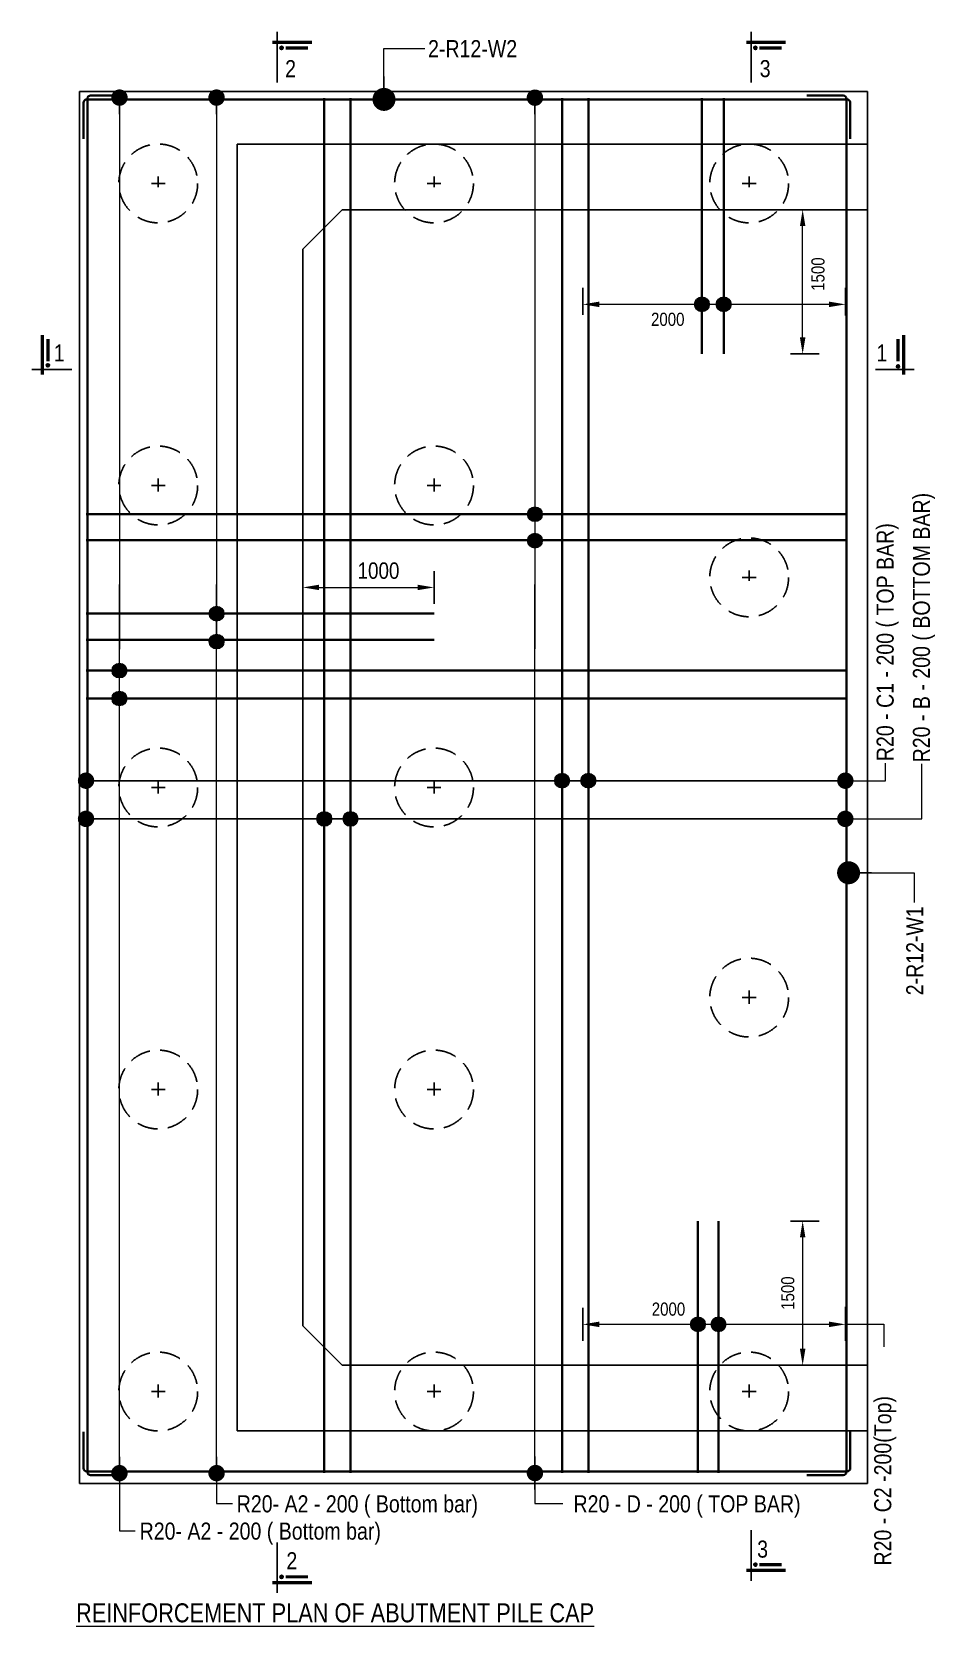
# Model space of a CAD drawing. Header units: millimetres. Extents: x -44822 to 222670, y -173707 to 25116.
# Drawn here: x 193142 to 200020, y 1879 to 14020 of the extents above; entities that cross this region are included whole.
import ezdxf

# ---------------------------------------------------------------- set-up
doc = ezdxf.new("R2010")
doc.units = ezdxf.units.MM
doc.header["$LTSCALE"] = 5
doc.header["$PDMODE"] = 2
doc.linetypes.add('DASHEDX2', pattern=[38.099999999999994, 25.4, -12.7])
doc.linetypes.add('HIDDEN', pattern=[9.524999999999999, 6.35, -3.175])
for name, color, linetype in [('Abutment W Line', 200, 'Continuous'), ('Extra Line', 70, 'Continuous'), ('Pile', 11, 'Continuous')]:
    doc.layers.add(name, color=color, linetype=linetype)
for name, color, linetype, lineweight in [('Ber Top', 12, 'Continuous', 35), ('Dimision', 4, 'Continuous', 13), ('Text', 7, 'Continuous', 0)]:
    doc.layers.add(name, color=color, linetype=linetype, lineweight=lineweight)
doc.styles.get("Standard").update_dxf_attribs({"font": 'ARIALN.TTF'})
doc.dimstyles.new('ISO-25', dxfattribs={"dimtxt": 75, "dimasz": 45, "dimexe": 125, "dimexo": 75.625, "dimgap": 60, "dimtad": 1, "dimdec": 0, "dimtxsty": 'Standard', "dimblk": 'DOT', "dimcen": 52.5, "dimclrd": 256, "dimclre": 256, "dimclrt": 256, "dimadec": 0, "dimazin": 0, "dimtfac": 1, "dimtdec": 0, "dimtix": 1, "dimtmove": 0, "dimatfit": 3, "dimldrblk": 'DOT', "dimfxl": 1, "dimlwd": -1, "dimarcsym": 0})

# ---------------------------------------------------------------- blocks, each defined once
blk = doc.blocks.new('_Dot')
at = {"color": 0, "linetype": 'ByBlock', "lineweight": -2}
blk.add_line((-0.5, 0), (-1, 0), dxfattribs=at)
at = {"color": 0, "linetype": 'ByBlock', "const_width": 0.5}
blk.add_lwpolyline([(-0.25, 0, 1), (0.25, 0, 1)], format="xyb", close=True, dxfattribs=at)
blk = doc.blocks.new('*D209')
at = {"layer": 'Defpoints', "color": 0, "lineweight": 50, "transparency": 16777216}
for p in [(197337.9534096653, 4378.093661260478), (199337.9534096653, 4384.630623149227), (197337.9534096653, 4176.603837880179)]:
    blk.add_point(p, dxfattribs=at)
at = {"layer": 'Text', "lineweight": -2, "transparency": 16777216}
for p, q in [((197337.9534096653, 4302.468661260478), (197337.9534096653, 4051.603837880179)), ((199337.9534096653, 4309.005623149227), (199337.9534096653, 4051.603837880179))]:
    blk.add_line(p, q, dxfattribs=at)
at = {"layer": 'Text', "transparency": 16777216}
blk.add_line((199212.9534096653, 4176.603837880179), (197462.9534096653, 4176.603837880179), dxfattribs=at)
at = {"layer": 'Text', "lineweight": 50, "transparency": 16777216}
for points in [[(197462.9534096653, 4197.437171213512), (197462.9534096653, 4155.770504546846), (197337.9534096653, 4176.603837880179)], [(199212.9534096653, 4197.437171213512), (199212.9534096653, 4155.770504546846), (199337.9534096653, 4176.603837880179)]]:
    blk.add_solid(points, dxfattribs=at)
at = {"layer": 'Text', "transparency": 16777216, "insert": (197989.9263376473, 4292.034001147993), "char_height": 100, "attachment_point": 5}
blk.add_mtext('2000', dxfattribs=at)
blk = doc.blocks.new('*D210')
at = {"layer": 'Defpoints', "color": 0, "lineweight": 50, "transparency": 16777216}
for p in [(198843.7235067882, 4963.440882198362), (198827.5079666991, 3865.475198561258), (199011.7302561383, 3865.475198561258)]:
    blk.add_point(p, dxfattribs=at)
at = {"layer": 'Text', "lineweight": -2, "transparency": 16777216}
for p, q in [((198919.3485067882, 4963.440882198362), (199136.7302561383, 4963.440882198362)), ((198903.1329666991, 3865.475198561258), (199136.7302561383, 3865.475198561258))]:
    blk.add_line(p, q, dxfattribs=at)
at = {"layer": 'Text', "transparency": 16777216}
blk.add_line((199011.7302561383, 4838.440882198362), (199011.7302561383, 3990.475198561258), dxfattribs=at)
at = {"layer": 'Text', "lineweight": 50, "transparency": 16777216}
for points in [[(198990.8969228049, 4838.440882198362), (199032.5635894716, 4838.440882198362), (199011.7302561383, 4963.440882198362)], [(198990.8969228049, 3990.475198561258), (199032.5635894716, 3990.475198561258), (199011.7302561383, 3865.475198561258)]]:
    blk.add_solid(points, dxfattribs=at)
at = {"layer": 'Text', "transparency": 16777216, "insert": (198898.8260279858, 4414.458040379821), "char_height": 100, "attachment_point": 5, "rotation": 90}
blk.add_mtext('1500', dxfattribs=at)
blk = doc.blocks.new('*D229')
at = {"layer": 'Defpoints', "color": 0, "lineweight": 50, "transparency": 16777216}
for p in [(197337.9534096653, 11944.51736680659), (197337.9534096653, 11789.69967108177), (199337.9534096653, 11784.47394311085)]:
    blk.add_point(p, dxfattribs=at)
at = {"layer": 'Text', "lineweight": -2, "transparency": 16777216}
for p, q in [((197337.9534096653, 11865.32467108177), (197337.9534096653, 12069.51736680659)), ((199337.9534096653, 11860.09894311085), (199337.9534096653, 12069.51736680659))]:
    blk.add_line(p, q, dxfattribs=at)
at = {"layer": 'Text', "transparency": 16777216}
blk.add_line((199212.9534096653, 11944.51736680659), (197462.9534096653, 11944.51736680659), dxfattribs=at)
at = {"layer": 'Text', "lineweight": 50, "transparency": 16777216}
for points in [[(197462.9534096653, 11965.35070013992), (197462.9534096653, 11923.68403347326), (197337.9534096653, 11944.51736680659)], [(199212.9534096653, 11965.35070013992), (199212.9534096653, 11923.68403347326), (199337.9534096653, 11944.51736680659)]]:
    blk.add_solid(points, dxfattribs=at)
at = {"layer": 'Text', "transparency": 16777216, "insert": (197984.4012182742, 11829.97384262937), "char_height": 100, "attachment_point": 5}
blk.add_mtext('2000', dxfattribs=at)
blk = doc.blocks.new('*D230')
at = {"layer": 'Defpoints', "color": 0, "lineweight": 50, "transparency": 16777216}
for p in [(198827.5079666991, 12665.47519856127), (199011.7302561383, 12665.47519856127), (198843.7235067882, 11567.50951492416)]:
    blk.add_point(p, dxfattribs=at)
at = {"layer": 'Text', "lineweight": -2, "transparency": 16777216}
for p, q in [((198903.1329666991, 12665.47519856127), (199136.7302561383, 12665.47519856127)), ((198919.3485067882, 11567.50951492416), (199136.7302561383, 11567.50951492416))]:
    blk.add_line(p, q, dxfattribs=at)
at = {"layer": 'Text', "transparency": 16777216}
blk.add_line((199011.7302561383, 11692.50951492416), (199011.7302561383, 12540.47519856127), dxfattribs=at)
at = {"layer": 'Text', "lineweight": 50, "transparency": 16777216}
for points in [[(198990.8969228049, 12540.47519856127), (199032.5635894716, 12540.47519856127), (199011.7302561383, 12665.47519856127)], [(198990.8969228049, 11692.50951492416), (199032.5635894716, 11692.50951492416), (199011.7302561383, 11567.50951492416)]]:
    blk.add_solid(points, dxfattribs=at)
at = {"layer": 'Text', "transparency": 16777216, "insert": (199128.5662964487, 12174.89025145332), "char_height": 100, "attachment_point": 5, "rotation": 90}
blk.add_mtext('1500', dxfattribs=at)
blk = doc.blocks.new('*D246')
at = {"layer": 'Defpoints', "color": 0, "lineweight": 50, "transparency": 16777216}
for p in [(196204.5218126073, 9788.906866996149), (195204.5218126073, 9589.173284547738), (196204.5218126073, 9589.173284547738)]:
    blk.add_point(p, dxfattribs=at)
at = {"layer": 'Text', "lineweight": -2, "transparency": 16777216}
for p, q in [((195204.5218126073, 9664.798284547738), (195204.5218126073, 9913.906866996149)), ((196204.5218126073, 9664.798284547738), (196204.5218126073, 9913.906866996149))]:
    blk.add_line(p, q, dxfattribs=at)
at = {"layer": 'Text', "transparency": 16777216}
blk.add_line((195329.5218126073, 9788.906866996149), (196079.5218126073, 9788.906866996149), dxfattribs=at)
at = {"layer": 'Text', "lineweight": 50, "transparency": 16777216}
for points in [[(195329.5218126073, 9809.740200329483), (195329.5218126073, 9768.073533662815), (195204.5218126073, 9788.906866996149)], [(196079.5218126073, 9809.740200329483), (196079.5218126073, 9768.073533662815), (196204.5218126073, 9788.906866996149)]]:
    blk.add_solid(points, dxfattribs=at)
at = {"layer": 'Text', "transparency": 16777216, "insert": (195781.6386435515, 9916.043093583787), "char_height": 125, "attachment_point": 5}
blk.add_mtext('1000', dxfattribs=at)

msp = doc.modelspace()

# ---------------------------------------------------------------- hatches: boundary and pattern name
at = {"layer": 'Extra Line'}
for points in [[(195055.6537947965, 13897.44772945954, 1), (195031.2184967436, 13897.44772945954, 1)], [(198663.9229012743, 13897.44772945954, 1), (198639.4876032214, 13897.44772945954, 1)], [(193276.6156765028, 11480.24669131046, 1), (193252.1803784499, 11480.24669131046, 1)], [(199750.1760710465, 11472.28834418947, 1), (199725.7407729936, 11472.28834418947, 1)], [(198663.9229012743, 2346.618159919912, -1), (198639.4876032214, 2346.618159919912, -1)], [(195055.6537947965, 2253.536143261175, -1), (195031.2184967436, 2253.536143261175, -1)]]:
    msp.add_hatch(color=256, dxfattribs=at).paths.add_polyline_path(points)
at = {"layer": 'Text'}
h = msp.add_hatch(color=256, dxfattribs=at)
h.paths.add_polyline_path([(198188.0384732799, 11944.51736680659), (198300.5384732799, 11944.51736680659, -1)])
h.paths.add_polyline_path([(198300.5384732799, 11944.51736680659), (198188.0384732799, 11944.51736680659, -1)])
h = msp.add_hatch(color=256, dxfattribs=at)
h.paths.add_polyline_path([(198353.9731469897, 11944.51736680659), (198466.4731469897, 11944.51736680659, -1)])
h.paths.add_polyline_path([(198466.4731469897, 11944.51736680659), (198353.9731469897, 11944.51736680659, -1)])
h = msp.add_hatch(color=256, dxfattribs=at)
h.paths.add_polyline_path([(196916.7656615178, 10346.39502662714), (197029.2656615178, 10346.39502662714, -1)])
h.paths.add_polyline_path([(197029.2656615178, 10346.39502662714), (196916.7656615178, 10346.39502662714, -1)])
h = msp.add_hatch(color=256, dxfattribs=at)
h.paths.add_polyline_path([(196916.7656615178, 10144.75925403418), (197029.2656615178, 10144.75925403418, -1)])
h.paths.add_polyline_path([(197029.2656615178, 10144.75925403418), (196916.7656615178, 10144.75925403418, -1)])
h = msp.add_hatch(color=256, dxfattribs=at)
h.paths.add_polyline_path([(194492.3495798365, 9589.173284547738), (194604.8495798365, 9589.173284547738, 1)])
h.paths.add_polyline_path([(194604.8495798365, 9589.173284547738), (194492.3495798365, 9589.173284547738, 1)])
h = msp.add_hatch(color=256, dxfattribs=at)
h.paths.add_polyline_path([(194492.3495798365, 9376.837801828413), (194604.8495798365, 9376.837801828413, 1)])
h.paths.add_polyline_path([(194604.8495798365, 9376.837801828413), (194492.3495798365, 9376.837801828413, 1)])
h = msp.add_hatch(color=256, dxfattribs=at)
h.paths.add_polyline_path([(193752.8863312254, 9155.414968577745), (193865.3863312254, 9155.414968577745, 1)])
h.paths.add_polyline_path([(193865.3863312254, 9155.414968577745), (193752.8863312254, 9155.414968577745, 1)])
h = msp.add_hatch(color=256, dxfattribs=at)
h.paths.add_polyline_path([(193752.8863312254, 8943.07948585842), (193865.3863312254, 8943.07948585842, 1)])
h.paths.add_polyline_path([(193865.3863312254, 8943.07948585842), (193752.8863312254, 8943.07948585842, 1)])
h = msp.add_hatch(color=256, dxfattribs=at)
h.paths.add_polyline_path([(197123.666339824, 8317.094855613504), (197236.166339824, 8317.094855613504, 1)])
h.paths.add_polyline_path([(197236.166339824, 8317.094855613504), (197123.666339824, 8317.094855613504, 1)])
h = msp.add_hatch(color=256, dxfattribs=at)
h.paths.add_polyline_path([(197323.666339824, 8317.094855613504), (197436.166339824, 8317.094855613504, 1)])
h.paths.add_polyline_path([(197436.166339824, 8317.094855613504), (197323.666339824, 8317.094855613504, 1)])
h = msp.add_hatch(color=256, dxfattribs=at)
h.paths.add_polyline_path([(195312.2603139885, 8026.27708012869), (195424.7603139885, 8026.27708012869, 1)])
h.paths.add_polyline_path([(195424.7603139885, 8026.27708012869), (195312.2603139885, 8026.27708012869, 1)])
h = msp.add_hatch(color=256, dxfattribs=at)
h.paths.add_polyline_path([(195512.2603139885, 8026.27708012869), (195624.7603139885, 8026.27708012869, 1)])
h.paths.add_polyline_path([(195624.7603139885, 8026.27708012869), (195512.2603139885, 8026.27708012869, 1)])
h = msp.add_hatch(color=256, dxfattribs=at)
h.paths.add_polyline_path([(198157.6843157143, 4176.603837880179), (198270.1843157143, 4176.603837880179, 1)])
h.paths.add_polyline_path([(198270.1843157143, 4176.603837880179), (198157.6843157143, 4176.603837880179, 1)])
h = msp.add_hatch(color=256, dxfattribs=at)
h.paths.add_polyline_path([(198314.4817374859, 4176.603837880179), (198426.9817374859, 4176.603837880179, 1)])
h.paths.add_polyline_path([(198426.9817374859, 4176.603837880179), (198314.4817374859, 4176.603837880179, 1)])

# ---------------------------------------------------------------- linework, layer by layer
at = {"layer": 'Abutment W Line'}
for p, q in [((194704.5218126073, 8315.475198561257), (194704.5218126073, 13165.47519856126)), ((194704.5218126073, 13165.47519856126), (199504.5218126073, 13165.47519856126)), ((195204.5218126073, 12365.47519856126), (195504.5218126073, 12665.47519856126)), ((195504.5218126073, 12665.47519856126), (199504.5218126073, 12665.47519856126)), ((195204.5218126073, 8315.475198561257), (195204.5218126073, 12365.47519856126)), ((194704.5218126073, 8315.475198561257), (194704.5218126073, 3365.475198561257)), ((195204.5218126073, 8315.475198561257), (195204.5218126073, 4165.475198561257)), ((195204.5218126073, 4165.475198561257), (195504.5218126073, 3865.475198561257)), ((195504.5218126073, 3865.475198561257), (199504.5218126073, 3865.475198561257)), ((194704.5218126073, 3365.475198561257), (199504.5218126073, 3365.475198561257))]:
    msp.add_line(p, q, dxfattribs=at)
at = {"layer": 'Ber Top', "linetype": 'DASHEDX2', "ltscale": 0.02}
for p, q in [((195368.5103139884, 3047.23579193866), (195368.5103139885, 13515.47519856126)), ((195568.5103139884, 3047.23579193866), (195568.5103139885, 13515.47519856126)), ((193554.5218126073, 9155.414968577745), (199336.7297643021, 9155.414968577745)), ((193554.5218126073, 8943.07948585842), (199336.7297643021, 8943.07948585842))]:
    msp.add_line(p, q, dxfattribs=at)
at = {"layer": 'Ber Top', "ltscale": 0.03}
for p, q in [((198244.2884732799, 13515.96003365736), (198244.2884732799, 11567.50951492415)), ((198410.2231469897, 13515.96003365736), (198410.2231469897, 11567.50951492415)), ((198213.9343157143, 3046.750956842552), (198213.9343157143, 4963.44088219836)), ((198370.7317374859, 3046.750956842552), (198370.7317374859, 4963.44088219836))]:
    msp.add_line(p, q, dxfattribs=at)
at = {"layer": 'Ber Top', "ltscale": 0.05}
for p, q in [((193554.5218126073, 10347.62250879522), (199336.7297643021, 10347.62250879522)), ((193554.5218126073, 10147.62250879522), (199336.7297643021, 10147.62250879522)), ((193554.5218126073, 9589.173284547738), (196204.5218126073, 9589.173284547738)), ((193554.5218126073, 9389.173284547738), (196204.5218126073, 9389.173284547738))]:
    msp.add_line(p, q, dxfattribs=at)
for points in [[(193534.8020986224, 13205.47519856126), (193534.8020986224, 13480.47519856126, -0.4142135623730951), (193559.8020986224, 13505.47519856126), (199349.2415265922, 13505.47519856125, -0.414213562373095), (199374.2415265922, 13480.47519856125), (199374.2415265923, 13205.47519856126)], [(193564.5218126073, 9565.475198561257), (193564.5218126073, 13509.22905839232, -0.414213562373095), (193589.5218126073, 13534.22905839232), (193864.5218126073, 13534.22905839232)], [(199344.5218126073, 9565.475198561257), (199344.5218126073, 13509.22905839232, 0.414213562373095), (199319.5218126073, 13534.22905839232), (199044.5218126073, 13534.22905839232)], [(193564.5218126073, 9565.475198561257), (193564.5218126073, 3053.481932107599, 0.414213562373095), (193589.5218126073, 3028.481932107599), (193864.5218126073, 3028.481932107599)], [(199344.5218126073, 9565.475198561257), (199344.5218126073, 3053.481932107599, -0.414213562373095), (199319.5218126073, 3028.481932107599), (199044.5218126073, 3028.481932107599)], [(193534.8020986224, 3357.23579193866), (193534.8020986224, 3082.23579193866, 0.4142135623730951), (193559.8020986224, 3057.23579193866), (199349.2415265922, 3057.23579193866, 0.414213562373095), (199374.2415265922, 3082.23579193866), (199374.2415265923, 3357.23579193866)]]:
    msp.add_lwpolyline(points, format="xyb", dxfattribs=at)
for points in [[(197179.916339824, 3047.23579193866), (197179.916339824, 9565.475198561257), (197179.916339824, 13515.47519856126)], [(197379.916339824, 3047.23579193866), (197379.916339824, 9565.475198561257), (197379.916339824, 13515.47519856126)]]:
    msp.add_lwpolyline(points, dxfattribs=at)
at = {"layer": 'Extra Line'}
for p, q in [((195010.6418172099, 13634.36554851758), (195010.6418172099, 14019.64608126035)), ((198618.9109236878, 13634.36554851758), (198618.9109236878, 14019.64608126035)), ((193504.5218126073, 13565.47519856126), (199504.5218126073, 13565.47519856126)), ((193504.5218126073, 8315.475198561257), (193504.5218126073, 13565.47519856126)), ((199504.5218126073, 13565.47519856126), (199504.5218126073, 8265.475198561257)), ((194104.5218126073, 12917.97519856126), (194104.5218126073, 12837.97519856126)), ((196204.5218126073, 12917.97519856126), (196204.5218126073, 12837.97519856126)), ((198604.5218126073, 12917.97519856126), (198604.5218126073, 12837.97519856126)), ((194052.0218126073, 12865.47519856126), (194157.0218126073, 12865.47519856126)), ((196152.0218126073, 12865.47519856126), (196257.0218126073, 12865.47519856126)), ((198552.0218126073, 12865.47519856126), (198657.0218126073, 12865.47519856126)), ((193446.4418589255, 11447.45236275034), (193142.1996756755, 11447.45236275034)), ((199566.4172157556, 11447.60248018489), (199860.1567738208, 11447.60248018489)), ((194052.0218126073, 10565.39314167926), (194157.0218126073, 10565.39314167926)), ((194052.0218126073, 10565.39314167926), (194157.0218126073, 10565.39314167926)), ((194104.5218126073, 10518.81108479726), (194104.5218126073, 10617.89314167926)), ((196152.0218126073, 10565.39314167926), (196257.0218126073, 10565.39314167926)), ((196152.0218126073, 10565.39314167926), (196257.0218126073, 10565.39314167926)), ((196204.5218126073, 10518.81108479726), (196204.5218126073, 10617.89314167926)), ((198552.0218126073, 9865.475198561257), (198657.0218126073, 9865.475198561257)), ((198604.5218126073, 9917.975198561257), (198604.5218126073, 9837.975198561257)), ((193504.5218126073, 8315.475198561257), (193504.5218126073, 2965.475198561257)), ((194052.0218126073, 8265.475198561257), (194157.0218126073, 8265.475198561257)), ((194052.0218126073, 8265.475198561257), (194157.0218126073, 8265.475198561257)), ((194104.5218126073, 8218.893141679258), (194104.5218126073, 8317.975198561257)), ((196152.0218126073, 8265.475198561257), (196257.0218126073, 8265.475198561257)), ((196152.0218126073, 8265.475198561257), (196257.0218126073, 8265.475198561257)), ((196204.5218126073, 8218.893141679258), (196204.5218126073, 8317.975198561257)), ((199504.5218126073, 2965.475198561257), (199504.5218126073, 8265.475198561257)), ((198604.5218126073, 6618.893141679258), (198604.5218126073, 6717.975198561257)), ((198552.0218126073, 6665.475198561257), (198657.0218126073, 6665.475198561257)), ((194052.0218126073, 5965.475198561257), (194157.0218126073, 5965.475198561257)), ((194052.0218126073, 5965.475198561257), (194157.0218126073, 5965.475198561257)), ((194104.5218126073, 5918.893141679258), (194104.5218126073, 6017.975198561257)), ((196152.0218126073, 5965.475198561257), (196257.0218126073, 5965.475198561257)), ((196152.0218126073, 5965.475198561257), (196257.0218126073, 5965.475198561257)), ((196204.5218126073, 5918.893141679258), (196204.5218126073, 6017.975198561257)), ((194052.0218126073, 3665.475198561257), (194157.0218126073, 3665.475198561257)), ((194104.5218126073, 3618.893141679258), (194104.5218126073, 3717.975198561257)), ((196152.0218126073, 3665.475198561257), (196257.0218126073, 3665.475198561257)), ((196204.5218126073, 3618.893141679258), (196204.5218126073, 3717.975198561257)), ((198552.0218126073, 3665.475198561257), (198657.0218126073, 3665.475198561257)), ((198604.5218126073, 3618.893141679258), (198604.5218126073, 3717.975198561257)), ((193504.5218126073, 2965.475198561257), (199504.5218126073, 2965.475198561257)), ((198618.9109236878, 2609.811555363303), (198618.9109236878, 2224.531022620533)), ((195010.6418172099, 2516.618324203133), (195010.6418172099, 2131.337791460362))]:
    msp.add_line(p, q, dxfattribs=at)
for points, const_width in [([(194973.2528391312, 13940.86368184447), (195274.634754818, 13940.86368184447)], 24.43529805292069), ([(195074.4255253073, 13897.44772945953), (195244.4199394334, 13897.44772945953)], 24.43529805292069), ([(198581.521945609, 13940.86368184447), (198882.9038612959, 13940.86368184447)], 24.43529805292069), ([(198682.6946317852, 13897.44772945953), (198852.6890459112, 13897.44772945953)], 24.43529805292069), ([(193220.9820750914, 11410.0633846716), (193220.9820750914, 11711.44530035843)], 24.43529805292069), ([(193264.3980274764, 11511.23607084775), (193264.3980274764, 11681.23048497382)], 24.43529805292069), ([(199737.95842202, 11511.3861882823), (199737.95842202, 11681.38060240838)], 24.4352980529207), ([(199781.374374405, 11410.21350210615), (199781.374374405, 11711.59541779299)], 24.4352980529207), ([(198581.521945609, 2303.313422036415), (198882.9038612959, 2303.313422036415)], 24.43529805292069), ([(198682.6946317852, 2346.729374421353), (198852.6890459112, 2346.729374421353)], 24.43529805292069), ([(194973.2528391312, 2210.120190876245), (195274.634754818, 2210.120190876245)], 24.43529805292069), ([(195074.4255253073, 2253.536143261183), (195244.4199394334, 2253.536143261183)], 24.43529805292069)]:
    msp.add_lwpolyline(points, dxfattribs=dict(at, const_width=const_width))
for centre in [(195043.43614577, 13897.44772945954), (198651.7052522479, 13897.44772945954), (193264.3980274764, 11480.24669131046), (199737.95842202, 11472.28834418947), (198651.7052522479, 2346.729374421346), (195043.43614577, 2253.587451684063)]:
    msp.add_circle(centre, 12.21764902646035, dxfattribs=at)
at = {"layer": 'Pile', "linetype": 'HIDDEN', "ltscale": 5}
for centre in [(194104.5218126073, 12865.47519856126), (196204.5218126073, 12865.47519856126), (198604.5218126073, 12865.47519856126), (194104.5218126073, 10564.93417012026), (196204.5218126073, 10564.93417012026), (198604.5218126073, 9865.475198561257), (194104.5218126073, 8265.016227002256), (196204.5218126073, 8265.016227002256), (198604.5218126073, 6665.016227002256), (194104.5218126073, 5965.016227002256), (196204.5218126073, 5965.016227002256), (194104.5218126073, 3665.016227002256), (196204.5218126073, 3665.016227002256), (198604.5218126073, 3665.016227002256)]:
    msp.add_circle(centre, 300, dxfattribs=at)
at = {"layer": 'Text'}
for p, q in [((193859.1363312254, 13515.96003365736), (193759.1363312254, 13515.96003365736)), ((193859.1363312254, 13515.96003365736), (193759.1363312254, 13515.96003365736)), ((194598.5995798365, 13515.96003365736), (194498.5995798365, 13515.96003365736)), ((197023.0156615178, 13518.44492515909), (196923.0156615178, 13518.44492515909)), ((193554.5218126073, 8272.507172142497), (193554.5218126073, 8372.507172142497)), ((199336.1749760127, 8267.094855613504), (199336.1749760127, 8367.094855613504)), ((193554.5218126073, 7979.591578724932), (193554.5218126073, 8079.591578724932)), ((199336.1749760127, 7976.27708012869), (199336.1749760127, 8076.27708012869)), ((193859.1363312254, 3046.750956842552), (193759.1363312254, 3046.750956842552)), ((194598.5995798365, 3046.750956842552), (194498.5995798365, 3046.750956842552)), ((197023.0156615178, 3044.266065340827), (196923.0156615178, 3044.266065340827))]:
    msp.add_line(p, q, dxfattribs=at)
for points in [[(199337.9534096653, 4177.291147319564), (199630.6746003122, 4177.291147319564), (199630.6746003122, 4004.666752728041)], [(193809.1363312254, 3046.750956842552), (193809.1363312254, 2605.269198157221), (193929.3860996809, 2605.269198157221)], [(194548.5995798365, 3046.750956842552), (194548.5995798365, 2812.878113758699), (194668.8493482919, 2812.878113758699)]]:
    msp.add_lwpolyline(points, dxfattribs=at)
for centre in [(198244.2884732799, 11944.51736680659), (198410.2231469897, 11944.51736680659), (196973.0156615178, 10346.39502662714), (196973.0156615178, 10144.75925403418), (194548.5995798365, 9589.173284547738), (194548.5995798365, 9376.837801828413), (193809.1363312254, 9155.414968577745), (193809.1363312254, 8943.07948585842), (197179.916339824, 8317.094855613504), (197379.916339824, 8317.094855613504), (195368.5103139885, 8026.27708012869), (195568.5103139885, 8026.27708012869), (198213.9343157143, 4176.603837880179), (198370.7317374859, 4176.603837880179)]:
    msp.add_circle(centre, 56.25, dxfattribs=at)

# ---------------------------------------------------------------- texts
for s, height, p in [('2-R12-W2', 130, (196159.1037612192, 13827.06263628271)), ('2', 130, (195070.7350978401, 13674.76865815266)), ('3', 130, (198684.5854069412, 13674.76865815266)), ('1', 130, (193308.9297079159, 11509.81854231294)), ('1', 130, (199573.9610020859, 11509.96865974746)), ('R20- A2 - 200 ( Bottom bar)', 130, (194702.1849994666, 2744.865815561025)), (' R20 - D - 200 ( TOP BAR)', 130, (197225.1205641351, 2744.822281248624)), ('R20- A2 - 200 ( Bottom bar)', 130, (193962.7217508555, 2537.256899959546)), ('2', 130, (195080.2356974721, 2311.415096026518)), ('3', 130, (198665.160837072, 2400.199094955744)), ('%%UREINFORCEMENT PLAN OF ABUTMENT PILE CAP', 144.5, (193478.7384543464, 1907.537306514983))]:
    msp.add_text(s, height=height, dxfattribs=at).set_placement(p)
for s, p in [(' R20 - B - 200 ( BOTTOM BAR)', (199981.2287435574, 8415.193340630856)), (' R20 - C1 - 200 ( TOP BAR)', (199704.8169396606, 8424.32402009561)), ('2-R12-W1', (199930.5257825148, 6682.689778009713)), ('R20 - C2 -200(Top)', (199686.6363429692, 2339.821156572798))]:
    msp.add_text(s, height=130, rotation=90, dxfattribs=at).set_placement(p)

# ---------------------------------------------------------------- dimensions: what is measured, and where the dimension line sits
for base, p1, p2, angle, picture, middle in [((199011.7302561383, 12665.47519856127), (198843.7235067881, 11567.50951492415), (198827.507966699, 12665.47519856126), 270, '*D230', (199128.5662964487, 12174.89025145332)), ((199011.7302561383, 3865.475198561258), (198843.7235067881, 4963.44088219836), (198827.507966699, 3865.475198561257), 90, '*D210', (198898.8260279858, 4414.458040379821))]:
    dim = msp.add_linear_dim(base=base, p1=p1, p2=p2, angle=angle, text='1500', dimstyle='ISO-25', override={"dimtxt": 100, "dimasz": 125, "dimtad": 0, "dimsah": 1, "dimtmove": 2}, dxfattribs=at)
    dim.commit()
    dim.dimension.update_dxf_attribs({"geometry": picture, "text_midpoint": middle, "dimtype": 160})
for base, p1, p2, override, picture, middle in [((197337.9534096653, 11944.51736680659), (199337.9534096653, 11784.47394311085), (197337.9534096653, 11789.69967108177), {"dimtxt": 100, "dimasz": 125, "dimtad": 0, "dimsah": 1, "dimtmove": 2}, '*D229', (197984.4012182742, 11829.97384262937)), ((196204.5218126073, 9788.906866996149), (195204.5218126073, 9589.173284547738), (196204.5218126073, 9589.173284547738), {"dimtxt": 125, "dimasz": 125, "dimtad": 0, "dimsah": 1, "dimtmove": 2}, '*D246', (195781.6386435515, 9916.043093583787)), ((197337.9534096653, 4176.603837880179), (199337.9534096653, 4384.630623149227), (197337.9534096653, 4378.093661260478), {"dimtxt": 100, "dimasz": 125, "dimtad": 0, "dimsah": 1, "dimtmove": 2}, '*D209', (197989.9263376473, 4292.034001147993))]:
    dim = msp.add_linear_dim(base=base, p1=p1, p2=p2, dimstyle='ISO-25', override=override, dxfattribs=at)
    dim.commit()
    dim.dimension.update_dxf_attribs({"geometry": picture, "text_midpoint": middle, "dimtype": 160})

# ---------------------------------------------------------------- leaders
at = {"layer": 'Dimision'}
for points in [[(195823.5550393437, 13505.47519856126), (195823.5550393437, 13894.25076391546), (196134.6815856251, 13894.25076391546)], [(199361.4807315781, 7615.976994756136), (199860.6829814098, 7616.291223580971), (199860.6829814098, 7389.543827998466)]]:
    msp.add_leader(points, dimstyle='ISO-25', override={"dimasz": 175, "dimtad": 0}, dxfattribs=at)
at = {"layer": 'Text'}
for points in [[(193809.1363312254, 13519.16246799159), (193809.1363312254, 9319.41527896967)], [(194548.5995798365, 13519.16246799159), (194548.5995798365, 9319.41527896967)], [(196973.0156615178, 13518.44492515909), (196973.0156615178, 9320.724739310073)], [(193809.1363312254, 3043.548522508325), (193809.1363312254, 9811.535118152842)], [(194548.5995798365, 3043.548522508325), (194548.5995798365, 9811.535118152842)], [(196973.0156615178, 3044.266065340827), (196973.0156615178, 9810.22565781244)], [(193554.5218126073, 8317.094855613504), (199643.0290423792, 8317.094855613504), (199643.0290423792, 8449.616864583859)], [(193554.5218126073, 8026.27708012869), (199919.440846276, 8026.27708012869), (199919.440846276, 8445.795841581661)], [(199336.7297643021, 8317.094855613504), (193554.5218126073, 8317.094855613504)], [(199336.7297643021, 8026.27708012869), (193554.5218126073, 8026.27708012869)], [(196973.0156615178, 3044.266065340827), (196973.0156615178, 2812.878113758699), (197185.6771311371, 2812.878113758699)]]:
    msp.add_leader(points, dimstyle='ISO-25', override={"dimasz": 125, "dimtad": 0}, dxfattribs=at)

doc.saveas('drawing.dxf')
